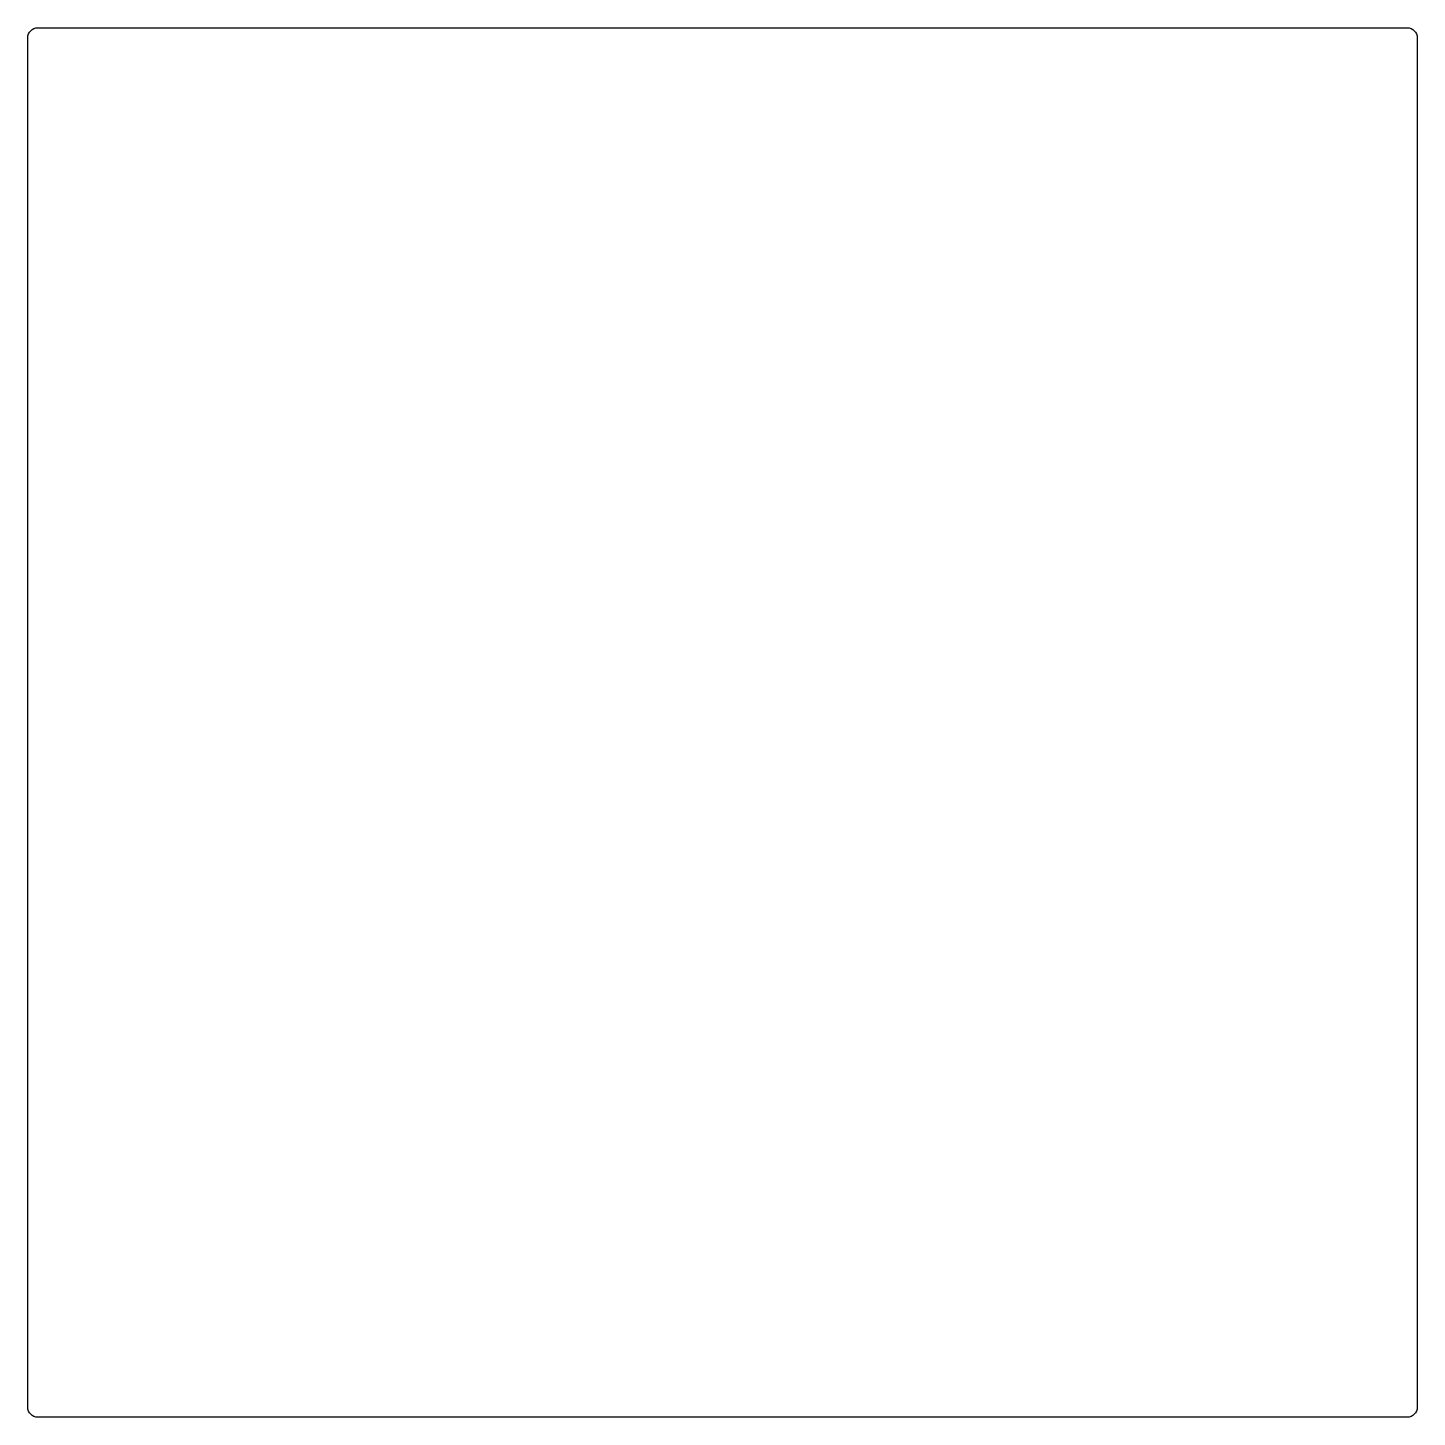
# Model space of a CAD drawing. Header units: millimetres. Extents: x -212 to 212, y -212 to 212.
import ezdxf

# ---------------------------------------------------------------- set-up
doc = ezdxf.new("R2010")
doc.units = ezdxf.units.MM
doc.layers.get('0').update_dxf_attribs({"linetype": 'CONTINUOUS'})

msp = doc.modelspace()

# ---------------------------------------------------------------- linework, layer by layer
msp.add_lwpolyline([(209, -212), (-209, -212, -0.414214), (-212, -209), (-212, 209, -0.414214), (-209, 212), (209, 212, -0.414214), (212, 209), (212, -209, -0.414214)], format="xyb", close=True)

doc.saveas('drawing.dxf')
